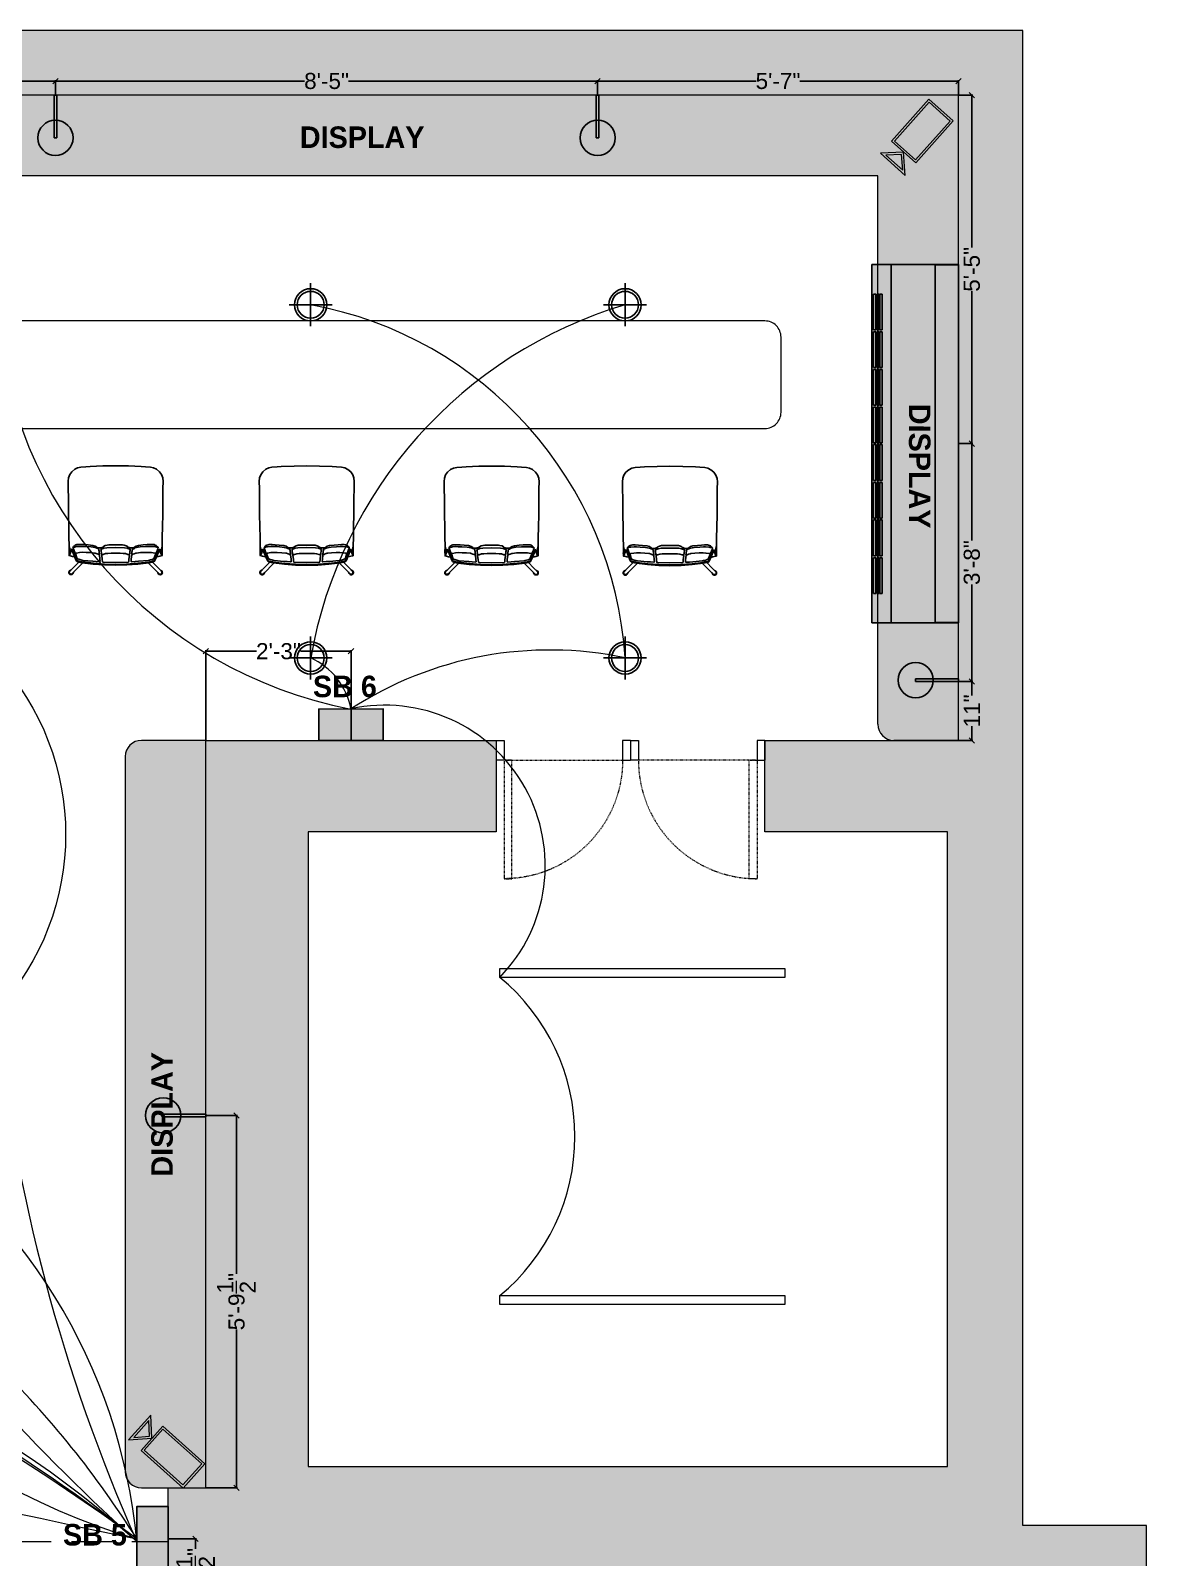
# Model space of a CAD drawing. Header units: inches. Extents: x -4677 to 18437, y -5264 to 2453.
# Drawn here: x 3049.4 to 3257, y -717.1 to -433.1 of the extents above; entities that cross this region are included whole.
import ezdxf

# ---------------------------------------------------------------- set-up
doc = ezdxf.new("R2010")
doc.units = ezdxf.units.IN
for name, pattern in [('AUDIT_D_060311083008-3', [0]), ('DASHED2', [0.375, 0.25, -0.125]), ('HIDDEN', [0.375, 0.25, -0.125])]:
    doc.linetypes.add(name, pattern=pattern)
for name, color, linetype in [('A-DOOR', 251, 'AUDIT_D_060311083008-3'), ('A-Door-Frame', 1, 'Continuous'), ('A-Door-Swing', 8, 'HIDDEN'), ('Edges', 7, 'Continuous'), ('IEL-HATCH-002', 7, 'Continuous'), ('line_cad-block.com', 250, 'Continuous')]:
    doc.layers.add(name, color=color, linetype=linetype)
doc.layers.add('FURNI', color=140, linetype='Continuous', lineweight=18)
doc.layers.add('HATCH', color=251, linetype='Continuous', lineweight=0, transparency=0.75)
doc.styles.add('HEMI', font='stylu.ttf')
doc.styles.get("Standard").update_dxf_attribs({"font": 'arial.ttf'})
doc.dimstyles.get("Standard").update_dxf_attribs({"dimtxt": 3, "dimasz": 1, "dimexe": 0.18, "dimexo": 0.0625, "dimgap": 0.09, "dimtad": 0, "dimdec": 1, "dimzin": 0, "dimdsep": 46, "dimlunit": 4, "dimtxsty": 'Standard', "dimblk": 'OBLIQUE', "dimcen": 0.09, "dimclrd": 5, "dimclre": 5, "dimclrt": 5, "dimadec": 0, "dimazin": 0, "dimtfac": 1, "dimtdec": 1, "dimtofl": 0, "dimtmove": 0, "dimatfit": 3, "dimldrblk": 'OBLIQUE', "dimfxl": 1, "dimtolj": 1, "dimtzin": 0, "dimarcsym": 0})

# ---------------------------------------------------------------- blocks, each defined once
blk = doc.blocks.new('ger')
at = {"color": 5}
for p, q in [((6473.06, -970.68), (6473.07, -978.68)), ((6469.07, -974.68), (6477.07, -974.68))]:
    blk.add_line(p, q, dxfattribs=at)
for radius in [3, 2.5]:
    blk.add_circle((6473.07, -974.68), radius, dxfattribs=at)
blk = doc.blocks.new('*U12')
at = {"layer": 'A-Door-Frame', "lineweight": 5}
for p, q in [((0, -100), (0, 0)), ((681.8, -100), (681.8, 0))]:
    blk.add_line(p, q, dxfattribs=at)
for points in [[(0, -100), (40, -100), (40, 0), (0, 0)], [(681.8, -100), (641.8, -100), (641.8, 0), (681.8, 0)]]:
    blk.add_lwpolyline(points, dxfattribs=at)
at = {"layer": 'A-Door-Swing', "linetype": 'DASHED2', "lineweight": 5}
blk.add_line((45.4, 0), (647.2, 0), dxfattribs=at)
blk.add_lwpolyline([(40, 0), (40, 601.8), (80, 601.8), (80, 0)], close=True, dxfattribs=at)
blk.add_arc((40, 0), 601.8, 360, 90, dxfattribs=at)
blk = doc.blocks.new('LEADCHAIR Executive 2014')
at = {"layer": 'line_cad-block.com', "color": 252, "true_color": 0x939598}
for points in [[(-239.1, 253.9), (-240.7, 256.2), (-243.5, 261.1), (-245.6, 264.4), (-248.8, 266.8), (-252.6, 268), (-256.7, 268.1), (-260.5, 266.8), (-263.7, 264.5), (-266.1, 261.3), (-267.3, 257.4), (-267.1, 253), (-266, 249.6), (-263.7, 246.3), (-259.6, 243.9), (-254, 240.4)], [(-186.5, 201.1), (-247.6, 262.2), (-251.2, 264.6), (-253.3, 265.3), (-256.4, 265.2), (-258.6, 264.5), (-261.7, 262.4), (-263.7, 259.8), (-264.8, 257), (-264.4, 254.4), (-263.9, 251.3), (-262.1, 248.8), (-240.6, 227), (-210.7, 196.4)], [(186.5, 201.1), (247.6, 262.2), (251.2, 264.6), (253.3, 265.3), (256.4, 265.2), (258.6, 264.5), (261.7, 262.4), (263.7, 259.8), (264.8, 257), (264.4, 254.4), (263.9, 251.3), (262.1, 248.8), (240.6, 227), (210.7, 196.4)], [(239.1, 253.9), (240.7, 256.2), (243.5, 261.1), (245.6, 264.4), (248.8, 266.8), (252.6, 268), (256.7, 268.1), (260.5, 266.8), (263.7, 264.5), (266.1, 261.3), (267.3, 257.4), (267.1, 253), (266, 249.6), (263.7, 246.3), (259.6, 243.9), (254, 240.4)], [(0, 214.2), (-63.6, 212.7), (-127.1, 208.1), (-190.4, 200.6), (-201.5, 198.6), (-211.2, 196.2), (-218.8, 193.6), (-223.1, 191.2), (-226.8, 183.8), (-246.5, 135.2), (-248.6, 131.4), (-251.1, 130.4), (-252.7, 131.3), (-254.8, 136.2), (-259.1, 146.6), (-261.5, 152.5), (-264.8, 159.1)], [(0.2, 209.5), (-63.2, 207.5), (-126.5, 203), (-189.5, 196), (-196.2, 194.9), (-204.4, 193), (-210.2, 191.7), (-215.6, 190.3), (-220.4, 187.9), (-223, 184.5), (-226.5, 175.5), (-244.9, 132.9), (-250.6, 123.7), (-253, 124.7), (-263.2, 145.7)], [(-91.9, 194.6), (-89.7, 193.7), (-88.8, 192.3), (-89.5, 180.1), (-92.1, 154.9), (-99.5, 151.5), (-106.1, 148.5), (-116.1, 145.5), (-120.2, 144.6), (-142.3, 142.3), (-168, 141), (-190.1, 140.8), (-205.5, 141.9), (-224.1, 145.3), (-229.7, 146.2), (-229.9, 146.5), (-227.8, 153.1), (-221, 172.7), (-219.4, 175.5), (-217, 177.6), (-209.7, 180.7), (-199.2, 183.9), (-193, 185.1), (-185.7, 186.6), (-130.2, 191.7), (-111.3, 193.1), (-91.9, 194.6)], [(0, 198.1), (-73.5, 196.6), (-74.4, 195.1), (-75.4, 193.4), (-76.1, 181.4), (-79.4, 156.4), (-78.4, 154.8), (-76.1, 154), (-70.7, 152.3), (-56.7, 148.1), (-43.6, 146.5), (-25.3, 145.8), (0.1, 145.8)], [(-0.2, 209.5), (63.2, 207.5), (126.5, 203), (189.5, 196), (196.2, 194.9), (204.4, 193), (210.2, 191.7), (215.6, 190.3), (220.4, 187.9), (223, 184.5), (226.5, 175.5), (244.9, 132.9), (250.6, 123.7), (253, 124.7), (263.2, 145.7)], [(0, 198.1), (73.5, 196.6), (74.4, 195.1), (75.4, 193.4), (76.1, 181.4), (79.4, 156.4), (78.4, 154.8), (76.1, 154), (70.7, 152.3), (56.7, 148.1), (43.6, 146.5), (25.3, 145.8), (-0.1, 145.8)], [(0, 214.2), (63.6, 212.7), (127.1, 208.1), (190.4, 200.6), (201.5, 198.6), (211.2, 196.2), (218.8, 193.6), (223.1, 191.2), (226.8, 183.8), (246.5, 135.2), (248.6, 131.4), (251.1, 130.4), (252.7, 131.3), (254.8, 136.2), (259.1, 146.6), (261.5, 152.5), (264.8, 159.1)], [(91.9, 194.6), (89.7, 193.7), (88.8, 192.3), (89.5, 180.1), (92.1, 154.9), (99.5, 151.5), (106.1, 148.5), (116.1, 145.5), (120.2, 144.6), (142.3, 142.3), (168, 141), (190.1, 140.8), (205.5, 141.9), (224.1, 145.3), (229.7, 146.2), (229.9, 146.5), (227.8, 153.1), (221, 172.7), (219.4, 175.5), (217, 177.6), (209.7, 180.7), (199.2, 183.9), (193, 185.1), (185.7, 186.6), (130.2, 191.7), (111.3, 193.1), (91.9, 194.6)], [(-255.6, 130), (-260.2, 127.9), (-262, 121.4), (-263.4, 115.9), (-265.5, 102.2), (-266.6, 54.8), (-267.4, -4.7), (-269.1, -78), (-270, -119), (-270, -168.2), (-270.4, -224.5), (-271.8, -264.7), (-269.6, -284.7), (-262.6, -303.3), (-251.2, -319.6), (-234.1, -334.1), (-217.3, -342.1), (-198.7, -346.1), (-170, -348.1), (-146.1, -349.7), (-72.8, -352.8), (0, -354.2)], [(-264.8, 159.1), (-265.4, 159.2), (-265.6, 158.7), (-265.8, 149.5), (-266.1, 142.4), (-266.1, 138.9), (-265.5, 103.7)], [(-263.2, 145.7), (-263.9, 145.7), (-263.9, 145.7), (-264.8, 145), (-265.3, 143.5), (-266.1, 130.6)], [(-233.5, 166.4), (-245.4, 163.8), (-252.1, 162.5), (-265.3, 159.2)], [(-98.2, 152), (-95.7, 152), (-93.1, 152), (-91.9, 151.6), (-92.6, 146.7), (-93.1, 143.2), (-93.8, 137.8), (-94.3, 134.2), (-95.1, 129), (-95.8, 123.9), (-95.9, 123.1), (-101.7, 119.8), (-107.4, 117.8), (-111.2, 115.5), (-128.4, 111.7), (-139.6, 110.1), (-170.4, 107.7), (-191.7, 106.6), (-204, 106.6), (-223.7, 108.1), (-229.5, 109.3), (-241.4, 112.7), (-243.9, 113.6), (-240.7, 120.7), (-236.9, 131.9), (-232.9, 142.2), (-231.6, 145.7), (-228.5, 151.1)], [(-95.9, 123.1), (-99.3, 118.8), (-107.3, 111.6), (-117.3, 105.1), (-130.9, 100.8), (-156.8, 98.4), (-179.9, 96.6), (-198.2, 95.3), (-214.2, 95.3), (-221.1, 96.7), (-227.1, 98.7), (-232.7, 101.3), (-236.5, 104.7), (-240.1, 108.3), (-242.4, 111.8), (-243, 113.1)], [(-102.3, 114.7), (-88.6, 115.2)], [(-88.6, 115.2), (-86.2, 115.2), (-81.4, 114.1), (-73.1, 111)], [(-71.4, 152.5), (-75.9, 152.7), (-78.7, 152.4), (-79.9, 152), (-80.5, 148.6), (-81.1, 143.8), (-82.2, 136.2), (-82.8, 130.2), (-83.8, 123.8), (-66.6, 117.1), (-50.4, 114.7), (0, 113.2)], [(-83.8, 123.8), (-72.8, 110.3), (-68.2, 107.1), (-59.9, 102.6), (-48.2, 99.8), (-39.4, 98.7), (-33.8, 98.4), (0, 98.5)], [(71.4, 152.5), (75.9, 152.7), (78.7, 152.4), (79.9, 152), (80.5, 148.6), (81.1, 143.8), (82.2, 136.2), (82.8, 130.2), (83.8, 123.8), (66.6, 117.1), (50.4, 114.7), (0, 113.2)], [(255.6, 130), (260.2, 127.9), (262, 121.4), (263.4, 115.9), (265.5, 102.2), (266.6, 54.8), (267.4, -4.7), (269.1, -78), (270, -119), (270, -168.2), (270.4, -224.5), (271.8, -264.7), (269.6, -284.7), (262.6, -303.3), (251.2, -319.6), (234.1, -334.1), (217.3, -342.1), (198.7, -346.1), (170, -348.1), (146.1, -349.7), (72.8, -352.8), (0, -354.2)], [(83.8, 123.8), (72.8, 110.3), (68.2, 107.1), (59.9, 102.6), (48.2, 99.8), (39.4, 98.7), (33.8, 98.4), (0, 98.5)], [(88.6, 115.2), (86.2, 115.2), (81.4, 114.1), (73.1, 111)], [(102.3, 114.7), (88.6, 115.2)], [(98.2, 152), (95.7, 152), (93.1, 152), (91.9, 151.6), (92.6, 146.7), (93.1, 143.2), (93.8, 137.8), (94.3, 134.2), (95.1, 129), (95.8, 123.9), (95.9, 123.1), (101.7, 119.8), (107.4, 117.8), (111.2, 115.5), (128.4, 111.7), (139.6, 110.1), (170.4, 107.7), (191.7, 106.6), (204, 106.6), (223.7, 108.1), (229.5, 109.3), (241.4, 112.7), (243.9, 113.6), (240.7, 120.7), (236.9, 131.9), (232.9, 142.2), (231.6, 145.7), (228.5, 151.1)], [(95.9, 123.1), (99.3, 118.8), (107.3, 111.6), (117.3, 105.1), (130.9, 100.8), (156.8, 98.4), (179.9, 96.6), (198.2, 95.3), (214.2, 95.3), (221.1, 96.7), (227.1, 98.7), (232.7, 101.3), (236.5, 104.7), (240.1, 108.3), (242.4, 111.8), (243, 113.1)], [(233.5, 166.4), (245.4, 163.8), (252.1, 162.5), (265.3, 159.2)], [(263.2, 145.7), (263.9, 145.7), (263.9, 145.7), (264.8, 145), (265.3, 143.5), (266.1, 130.6)], [(264.8, 159.1), (265.4, 159.2), (265.6, 158.7), (265.8, 149.5), (266.1, 142.4), (266.1, 138.9), (265.5, 103.7)]]:
    blk.add_lwpolyline(points, dxfattribs=at)
blk = doc.blocks.new('WR')
at = {"layer": 'IEL-HATCH-002', "true_color": 0x58ba48, "transparency": 33554687}
h = blk.add_hatch(color=85, dxfattribs=at)
h.dxf.hatch_style = 1
h.paths.add_polyline_path([(6272.58, 1161.27), (6284.59, 1161.27), (6284.59, 1167.12), (6272.58, 1167.12)])
blk.add_lwpolyline([(6272.58, 1167.11), (6272.58, 1161.27), (6284.59, 1161.29), (6284.59, 1167.13)], close=True)
blk = doc.blocks.new('rst')
at = {"layer": 'HATCH', "true_color": 0xed1f24, "transparency": 33554687}
h = blk.add_hatch(color=240, dxfattribs=at)
h.dxf.hatch_style = 1
h.paths.add_polyline_path([(9145.23, 1295.53), (9130.09, 1295.53), (9137.67, 1288.17)])
h.paths.add_polyline_path([(9142.77, 1294.53), (9137.67, 1289.56), (9132.56, 1294.53)], flags=16)
h.paths.add_polyline_path([(9145.06, 1288.17), (9130.29, 1288.17), (9130.29, 1262.62), (9145.06, 1262.62)])
h.paths.add_polyline_path([(9144.06, 1287.17), (9144.06, 1263.62), (9131.29, 1263.62), (9131.29, 1287.17)], flags=16)
at = {"layer": 'FURNI', "color": 18, "true_color": 0x000000}
for points in [[(9145.23, 1295.53), (9130.09, 1295.53), (9137.67, 1288.17)], [(9142.77, 1294.53), (9132.56, 1294.53), (9137.67, 1289.56)], [(9130.29, 1288.17), (9145.06, 1288.17), (9145.06, 1262.62), (9130.29, 1262.62)], [(9131.29, 1287.17), (9144.06, 1287.17), (9144.06, 1263.62), (9131.29, 1263.62)]]:
    blk.add_lwpolyline(points, close=True, dxfattribs=at)
blk = doc.blocks.new('HT')
at = {"layer": 'IEL-HATCH-002', "true_color": 0xf7f281, "transparency": 33554687}
h = blk.add_hatch(color=51, dxfattribs=at)
h.dxf.hatch_style = 1
h.paths.add_polyline_path([(4618.55, 566.68, 0.962396), (4625.07, 566.43), (4621.82, 566.43), (4621.82, 566.93), (4625.07, 566.93, 0.962396)])
for p, q in [((4621.82, 566.93), (4629.77, 566.93)), ((4621.82, 566.93), (4621.82, 566.43)), ((4621.82, 566.43), (4629.77, 566.43)), ((4629.77, 566.93), (4629.77, 566.43))]:
    blk.add_line(p, q)
blk.add_circle((4621.82, 566.68), 3.27)
blk = doc.blocks.new('_Oblique')
at = {"color": 0, "linetype": 'ByBlock', "lineweight": -2}
blk.add_line((-0.5, -0.5), (0.5, 0.5), dxfattribs=at)
blk = doc.blocks.new('*D245')
at = {"color": 5, "lineweight": -2, "transparency": 16777216}
for p, q in [((2555.53, -948.74), (2560.73, -948.74)), ((2560.55, -948.74), (2560.55, -950.58)), ((2560.55, -958.24), (2560.55, -956.39)), ((2555.54, -958.24), (2560.73, -958.24))]:
    blk.add_line(p, q, dxfattribs=at)
at = {"layer": 'Defpoints', "color": 0, "transparency": 16777216}
for p in [(2555.47, -948.74), (2555.48, -958.24), (2560.55, -958.24)]:
    blk.add_point(p, dxfattribs=at)
at = {"color": 5, "lineweight": -2, "transparency": 16777216}
for p, rotation in [((2560.55, -948.74), 90), ((2560.55, -958.24), 270)]:
    blk.add_blockref('_Oblique', p, dxfattribs=dict(at, rotation=rotation))
at = {"color": 5, "lineweight": 5, "transparency": 16777216, "insert": (2560.55, -953.49), "char_height": 3, "attachment_point": 5, "rotation": 90}
blk.add_mtext('\\A1;9{\\H1x;\\S1/2;}"', dxfattribs=at)
blk = doc.blocks.new('*D248')
at = {"color": 5, "lineweight": -2, "transparency": 16777216}
for p, q in [((2562.48, -800.17), (2562.48, -783.49)), ((2562.48, -783.67), (2571.87, -783.67)), ((2589.48, -783.67), (2580.08, -783.67)), ((2589.48, -800.17), (2589.48, -783.49))]:
    blk.add_line(p, q, dxfattribs=at)
at = {"layer": 'Defpoints', "color": 0, "transparency": 16777216}
for p in [(2589.48, -783.67), (2562.48, -800.24), (2589.48, -800.24)]:
    blk.add_point(p, dxfattribs=at)
at = {"color": 5, "lineweight": -2, "transparency": 16777216, "rotation": 180}
blk.add_blockref('_Oblique', (2562.48, -783.67), dxfattribs=at)
at = {"color": 5, "lineweight": -2, "transparency": 16777216}
blk.add_blockref('_Oblique', (2589.48, -783.67), dxfattribs=at)
at = {"color": 5, "lineweight": 5, "transparency": 16777216, "insert": (2575.98, -783.67), "char_height": 3, "attachment_point": 5}
blk.add_mtext('\\A1;2\'-3"', dxfattribs=at)
blk = doc.blocks.new('*D249')
at = {"color": 5, "lineweight": -2, "transparency": 16777216}
for p, q in [((2562.54, -869.99), (2568.35, -869.99)), ((2568.17, -869.99), (2568.17, -899.44)), ((2568.17, -939.24), (2568.17, -909.78)), ((2562.54, -939.24), (2568.35, -939.24))]:
    blk.add_line(p, q, dxfattribs=at)
at = {"layer": 'Defpoints', "color": 0, "transparency": 16777216}
for p in [(2562.48, -869.99), (2568.17, -869.99), (2562.48, -939.24)]:
    blk.add_point(p, dxfattribs=at)
at = {"color": 5, "lineweight": -2, "transparency": 16777216}
for p, rotation in [((2568.17, -869.99), 90), ((2568.17, -939.24), 270)]:
    blk.add_blockref('_Oblique', p, dxfattribs=dict(at, rotation=rotation))
at = {"color": 5, "lineweight": 5, "transparency": 16777216, "insert": (2568.17, -904.61), "char_height": 3, "attachment_point": 5, "rotation": 90}
blk.add_mtext('\\A1;5\'-9{\\H1x;\\S1/2;}"', dxfattribs=at)
blk = doc.blocks.new('*D265')
at = {"color": 5, "lineweight": -2, "transparency": 16777216}
for p, q in [((2702.54, -789.29), (2705.17, -789.29)), ((2704.99, -789.29), (2704.99, -791.92)), ((2704.99, -800.24), (2704.99, -797.6)), ((2702.54, -800.24), (2705.17, -800.24))]:
    blk.add_line(p, q, dxfattribs=at)
at = {"layer": 'Defpoints', "color": 0, "transparency": 16777216}
for p in [(2702.48, -789.29), (2704.99, -789.29), (2702.48, -800.24)]:
    blk.add_point(p, dxfattribs=at)
at = {"color": 5, "lineweight": -2, "transparency": 16777216}
for p, rotation in [((2704.99, -789.29), 90), ((2704.99, -800.24), 270)]:
    blk.add_blockref('_Oblique', p, dxfattribs=dict(at, rotation=rotation))
at = {"color": 5, "lineweight": 5, "transparency": 16777216, "insert": (2704.99, -794.76), "char_height": 3, "attachment_point": 5, "rotation": 90}
blk.add_mtext('\\A1;11"', dxfattribs=at)
blk = doc.blocks.new('*D266')
at = {"color": 5, "lineweight": -2, "transparency": 16777216}
for p, q in [((2635.36, -680.17), (2635.36, -677.45)), ((2635.36, -677.63), (2664.84, -677.63)), ((2702.48, -677.63), (2673, -677.63)), ((2702.48, -680.17), (2702.48, -677.45))]:
    blk.add_line(p, q, dxfattribs=at)
at = {"layer": 'Defpoints', "color": 0, "transparency": 16777216}
for p in [(2635.36, -677.63), (2635.36, -680.24), (2702.48, -680.24)]:
    blk.add_point(p, dxfattribs=at)
at = {"color": 5, "lineweight": -2, "transparency": 16777216, "rotation": 180}
blk.add_blockref('_Oblique', (2635.36, -677.63), dxfattribs=at)
at = {"color": 5, "lineweight": -2, "transparency": 16777216}
blk.add_blockref('_Oblique', (2702.48, -677.63), dxfattribs=at)
at = {"color": 5, "lineweight": 5, "transparency": 16777216, "insert": (2668.92, -677.63), "char_height": 3, "attachment_point": 5}
blk.add_mtext('\\A1;5\'-7"', dxfattribs=at)
blk = doc.blocks.new('*D267')
at = {"color": 5, "lineweight": -2, "transparency": 16777216}
for p, q in [((2534.5, -680.17), (2534.5, -677.45)), ((2534.5, -677.63), (2580.85, -677.63)), ((2635.36, -677.63), (2589.01, -677.63)), ((2635.36, -680.17), (2635.36, -677.45))]:
    blk.add_line(p, q, dxfattribs=at)
at = {"layer": 'Defpoints', "color": 0, "transparency": 16777216}
for p in [(2534.5, -677.63), (2534.5, -680.24), (2635.36, -680.24)]:
    blk.add_point(p, dxfattribs=at)
at = {"color": 5, "lineweight": -2, "transparency": 16777216, "rotation": 180}
blk.add_blockref('_Oblique', (2534.5, -677.63), dxfattribs=at)
at = {"color": 5, "lineweight": -2, "transparency": 16777216}
blk.add_blockref('_Oblique', (2635.36, -677.63), dxfattribs=at)
at = {"color": 5, "lineweight": 5, "transparency": 16777216, "insert": (2584.93, -677.63), "char_height": 3, "attachment_point": 5}
blk.add_mtext('\\A1;8\'-5"', dxfattribs=at)
blk = doc.blocks.new('*D238')
at = {"color": 5, "lineweight": -2, "transparency": 16777216}
for p, q in [((2414.98, -695.17), (2414.98, -677.45)), ((2414.98, -677.63), (2468.4, -677.63)), ((2534.5, -677.63), (2481.07, -677.63)), ((2534.5, -677.7), (2534.5, -677.81))]:
    blk.add_line(p, q, dxfattribs=at)
at = {"layer": 'Defpoints', "color": 0, "transparency": 16777216}
for p in [(2534.5, -677.63), (2534.5, -677.63), (2414.98, -695.24)]:
    blk.add_point(p, dxfattribs=at)
at = {"color": 5, "lineweight": -2, "transparency": 16777216, "rotation": 180}
blk.add_blockref('_Oblique', (2414.98, -677.63), dxfattribs=at)
at = {"color": 5, "lineweight": -2, "transparency": 16777216}
blk.add_blockref('_Oblique', (2534.5, -677.63), dxfattribs=at)
at = {"color": 5, "lineweight": 5, "transparency": 16777216, "insert": (2474.74, -677.63), "char_height": 3, "attachment_point": 5}
blk.add_mtext('\\A1;9\'-11{\\H1x;\\S1/2;}"', dxfattribs=at)
blk = doc.blocks.new('DRYG')
at = {"layer": 'Edges', "color": 18, "true_color": 0x000000}
for p, q in [((8077.83, 1479.53), (8077.83, 1479.56)), ((8077.83, 1479.56), (8078.02, 1479.56)), ((8077.83, 1479.53), (8077.83, 1421.72)), ((8077.83, 1479.53), (8078.02, 1479.53)), ((8078.02, 1479.56), (8078.02, 1479.53)), ((8078.02, 1479.56), (8081.6, 1479.56)), ((8078.02, 1479.53), (8081.6, 1479.53)), ((8088.69, 1479.56), (8081.6, 1479.56)), ((8081.6, 1479.56), (8081.6, 1479.53)), ((8081.6, 1479.53), (8081.6, 1421.72)), ((8088.69, 1479.56), (8091.83, 1479.56)), ((8088.69, 1421.69), (8088.69, 1479.56)), ((8091.83, 1479.56), (8091.83, 1421.69)), ((8090.14, 1474.81), (8090.51, 1474.81)), ((8090.14, 1469.03), (8090.14, 1474.81)), ((8090.51, 1474.81), (8090.51, 1469.03)), ((8090.66, 1474.81), (8091.04, 1474.81)), ((8090.66, 1469.03), (8090.66, 1474.81)), ((8091.04, 1474.81), (8091.04, 1469.03)), ((8091.19, 1474.81), (8091.57, 1474.81)), ((8091.19, 1469.03), (8091.19, 1474.81)), ((8091.57, 1474.81), (8091.57, 1469.03)), ((8090.51, 1469.03), (8090.14, 1469.03)), ((8090.14, 1468.72), (8090.51, 1468.72)), ((8090.14, 1462.95), (8090.14, 1468.72)), ((8090.51, 1468.72), (8090.51, 1462.95)), ((8091.04, 1469.03), (8090.66, 1469.03)), ((8090.66, 1468.72), (8091.04, 1468.72)), ((8090.66, 1462.95), (8090.66, 1468.72)), ((8091.04, 1468.72), (8091.04, 1462.95)), ((8091.57, 1469.03), (8091.19, 1469.03)), ((8091.19, 1468.72), (8091.57, 1468.72)), ((8091.19, 1462.95), (8091.19, 1468.72)), ((8091.57, 1468.72), (8091.57, 1462.95)), ((8090.51, 1462.95), (8090.14, 1462.95)), ((8090.14, 1462.64), (8090.51, 1462.64)), ((8090.14, 1456.86), (8090.14, 1462.64)), ((8090.51, 1462.64), (8090.51, 1456.86)), ((8091.04, 1462.95), (8090.66, 1462.95)), ((8090.66, 1462.64), (8091.04, 1462.64)), ((8090.66, 1456.86), (8090.66, 1462.64)), ((8091.04, 1462.64), (8091.04, 1456.86)), ((8091.57, 1462.95), (8091.19, 1462.95)), ((8091.19, 1462.64), (8091.57, 1462.64)), ((8091.19, 1456.86), (8091.19, 1462.64)), ((8091.57, 1462.64), (8091.57, 1456.86)), ((8090.51, 1456.86), (8090.14, 1456.86)), ((8090.14, 1456.55), (8090.51, 1456.55)), ((8090.14, 1450.78), (8090.14, 1456.55)), ((8090.51, 1456.55), (8090.51, 1450.78)), ((8091.04, 1456.86), (8090.66, 1456.86)), ((8090.66, 1456.55), (8091.04, 1456.55)), ((8090.66, 1450.78), (8090.66, 1456.55)), ((8091.04, 1456.55), (8091.04, 1450.78)), ((8091.57, 1456.86), (8091.19, 1456.86)), ((8091.19, 1456.55), (8091.57, 1456.55)), ((8091.19, 1450.78), (8091.19, 1456.55)), ((8091.57, 1456.55), (8091.57, 1450.78)), ((8090.51, 1450.78), (8090.14, 1450.78)), ((8091.04, 1450.78), (8090.66, 1450.78)), ((8091.57, 1450.78), (8091.19, 1450.78)), ((8090.14, 1450.47), (8090.51, 1450.47)), ((8090.14, 1444.69), (8090.14, 1450.47)), ((8090.51, 1450.47), (8090.51, 1444.69)), ((8090.66, 1450.47), (8091.04, 1450.47)), ((8090.66, 1444.69), (8090.66, 1450.47)), ((8091.04, 1450.47), (8091.04, 1444.69)), ((8091.19, 1450.47), (8091.57, 1450.47)), ((8091.19, 1444.69), (8091.19, 1450.47)), ((8091.57, 1450.47), (8091.57, 1444.69)), ((8090.51, 1444.69), (8090.14, 1444.69)), ((8090.14, 1444.38), (8090.51, 1444.38)), ((8090.14, 1438.61), (8090.14, 1444.38)), ((8090.51, 1444.38), (8090.51, 1438.61)), ((8091.04, 1444.69), (8090.66, 1444.69)), ((8090.66, 1444.38), (8091.04, 1444.38)), ((8090.66, 1438.61), (8090.66, 1444.38)), ((8091.04, 1444.38), (8091.04, 1438.61)), ((8091.57, 1444.69), (8091.19, 1444.69)), ((8091.19, 1444.38), (8091.57, 1444.38)), ((8091.19, 1438.61), (8091.19, 1444.38)), ((8091.57, 1444.38), (8091.57, 1438.61)), ((8090.51, 1438.61), (8090.14, 1438.61)), ((8091.04, 1438.61), (8090.66, 1438.61)), ((8091.57, 1438.61), (8091.19, 1438.61)), ((8090.14, 1438.3), (8090.51, 1438.3)), ((8090.14, 1432.53), (8090.14, 1438.3)), ((8090.51, 1438.3), (8090.51, 1432.53)), ((8090.66, 1438.3), (8091.04, 1438.3)), ((8090.66, 1432.53), (8090.66, 1438.3)), ((8091.04, 1438.3), (8091.04, 1432.53)), ((8091.19, 1438.3), (8091.57, 1438.3)), ((8091.19, 1432.53), (8091.19, 1438.3)), ((8091.57, 1438.3), (8091.57, 1432.53)), ((8090.51, 1432.53), (8090.14, 1432.53)), ((8090.14, 1432.21), (8090.51, 1432.21)), ((8090.14, 1426.44), (8090.14, 1432.21)), ((8090.51, 1432.21), (8090.51, 1426.44)), ((8091.04, 1432.53), (8090.66, 1432.53)), ((8090.66, 1432.21), (8091.04, 1432.21)), ((8090.66, 1426.44), (8090.66, 1432.21)), ((8091.04, 1432.21), (8091.04, 1426.44)), ((8091.57, 1432.53), (8091.19, 1432.53)), ((8091.19, 1432.21), (8091.57, 1432.21)), ((8091.19, 1426.44), (8091.19, 1432.21)), ((8091.57, 1432.21), (8091.57, 1426.44)), ((8090.51, 1426.44), (8090.14, 1426.44)), ((8091.04, 1426.44), (8090.66, 1426.44)), ((8091.57, 1426.44), (8091.19, 1426.44)), ((8077.83, 1421.69), (8077.83, 1421.72)), ((8077.83, 1421.72), (8078.02, 1421.72)), ((8078.02, 1421.69), (8077.83, 1421.69)), ((8078.02, 1421.72), (8078.02, 1421.69)), ((8081.6, 1421.72), (8078.02, 1421.72)), ((8078.02, 1421.69), (8081.6, 1421.69)), ((8081.6, 1421.72), (8081.6, 1421.69)), ((8088.69, 1421.69), (8081.6, 1421.69)), ((8088.69, 1421.69), (8091.83, 1421.69))]:
    blk.add_line(p, q, dxfattribs=at)
at = {"layer": 'FURNI', "color": 18, "true_color": 0x000000}
blk.add_line((8077.83, 1421.69), (8091.83, 1421.69), dxfattribs=at)
blk = doc.blocks.new('E4RG')
at = {"layer": 'IEL-HATCH-002', "transparency": 33554687}
h = blk.add_hatch(color=256, dxfattribs=at)
h.dxf.hatch_style = 1
h.set_gradient(color1=(255, 255, 255), color2=(147, 149, 152), name='CYLINDER')
h.paths.add_polyline_path([(4585.01, 653.22), (4585, 653.22), (4554.41, 653.22), (4554.41, 649.47), (4585.01, 649.47)])
h.paths.add_polyline_path([(4585, 655.12), (4585, 655.21), (4554.42, 655.21), (4554.42, 655.12), (4554.42, 653.22), (4585, 653.22)])
h.paths.add_polyline_path([(4585.01, 649.47), (4554.41, 649.47), (4554.41, 647.81), (4585.01, 647.81)])
h.paths.add_polyline_path([(4556.92, 648.71), (4559.97, 648.71), (4559.97, 648.51), (4556.92, 648.51)], flags=16)
h.paths.add_polyline_path([(4556.92, 648.43), (4559.97, 648.43), (4559.97, 648.23), (4556.92, 648.23)], flags=16)
h.paths.add_polyline_path([(4556.92, 648.15), (4559.97, 648.15), (4559.97, 647.95), (4556.92, 647.95)], flags=16)
h.paths.add_polyline_path([(4560.14, 648.71), (4563.19, 648.71), (4563.19, 648.51), (4560.14, 648.51)], flags=16)
h.paths.add_polyline_path([(4560.14, 648.43), (4563.19, 648.43), (4563.19, 648.23), (4560.14, 648.23)], flags=16)
h.paths.add_polyline_path([(4560.14, 648.15), (4563.19, 648.15), (4563.19, 647.95), (4560.14, 647.95)], flags=16)
h.paths.add_polyline_path([(4563.36, 648.71), (4566.41, 648.71), (4566.41, 648.51), (4563.36, 648.51)], flags=16)
h.paths.add_polyline_path([(4563.36, 648.43), (4566.41, 648.43), (4566.41, 648.23), (4563.36, 648.23)], flags=16)
h.paths.add_polyline_path([(4563.36, 648.15), (4566.41, 648.15), (4566.41, 647.95), (4563.36, 647.95)], flags=16)
h.paths.add_polyline_path([(4566.57, 648.71), (4569.63, 648.71), (4569.63, 648.51), (4566.57, 648.51)], flags=16)
h.paths.add_polyline_path([(4566.57, 648.43), (4569.63, 648.43), (4569.63, 648.23), (4566.57, 648.23)], flags=16)
h.paths.add_polyline_path([(4566.57, 648.15), (4569.63, 648.15), (4569.63, 647.95), (4566.57, 647.95)], flags=16)
h.paths.add_polyline_path([(4569.79, 648.71), (4572.85, 648.71), (4572.85, 648.51), (4569.79, 648.51)], flags=16)
h.paths.add_polyline_path([(4569.79, 648.43), (4572.85, 648.43), (4572.85, 648.23), (4569.79, 648.23)], flags=16)
h.paths.add_polyline_path([(4569.79, 648.15), (4572.85, 648.15), (4572.85, 647.95), (4569.79, 647.95)], flags=16)
h.paths.add_polyline_path([(4573.01, 648.71), (4576.06, 648.71), (4576.06, 648.51), (4573.01, 648.51)], flags=16)
h.paths.add_polyline_path([(4573.01, 648.43), (4576.06, 648.43), (4576.06, 648.23), (4573.01, 648.23)], flags=16)
h.paths.add_polyline_path([(4573.01, 648.15), (4576.06, 648.15), (4576.06, 647.95), (4573.01, 647.95)], flags=16)
h.paths.add_polyline_path([(4576.23, 648.71), (4579.28, 648.71), (4579.28, 648.51), (4576.23, 648.51)], flags=16)
h.paths.add_polyline_path([(4576.23, 648.43), (4579.28, 648.43), (4579.28, 648.23), (4576.23, 648.23)], flags=16)
h.paths.add_polyline_path([(4576.23, 648.15), (4579.28, 648.15), (4579.28, 647.95), (4576.23, 647.95)], flags=16)
h.paths.add_polyline_path([(4579.45, 648.71), (4582.5, 648.71), (4582.5, 648.51), (4579.45, 648.51)], flags=16)
h.paths.add_polyline_path([(4579.45, 648.43), (4582.5, 648.43), (4582.5, 648.23), (4579.45, 648.23)], flags=16)
h.paths.add_polyline_path([(4579.45, 648.15), (4582.5, 648.15), (4582.5, 647.95), (4579.45, 647.95)], flags=16)
at = {"layer": 'FURNI', "color": 18, "true_color": 0x000000, "xscale": -0.5288462308038518, "yscale": 0.5288462308038518, "zscale": 0.5288462308038518, "rotation": 90}
blk.add_blockref('DRYG', (5336.87, 4927.15), dxfattribs=at)
blk = doc.blocks.new('*D271')
at = {"color": 5, "lineweight": -2, "transparency": 16777216}
for p, q in [((2702.54, -745.06), (2705.17, -745.06)), ((2704.99, -745.06), (2704.99, -763.1)), ((2704.99, -789.29), (2704.99, -771.25)), ((2702.54, -789.29), (2705.17, -789.29))]:
    blk.add_line(p, q, dxfattribs=at)
at = {"layer": 'Defpoints', "color": 0, "transparency": 16777216}
for p in [(2702.48, -745.06), (2704.99, -745.06), (2702.48, -789.29)]:
    blk.add_point(p, dxfattribs=at)
at = {"color": 5, "lineweight": -2, "transparency": 16777216}
for p, rotation in [((2704.99, -745.06), 90), ((2704.99, -789.29), 270)]:
    blk.add_blockref('_Oblique', p, dxfattribs=dict(at, rotation=rotation))
at = {"color": 5, "lineweight": 5, "transparency": 16777216, "insert": (2704.99, -767.18), "char_height": 3, "attachment_point": 5, "rotation": 90}
blk.add_mtext('\\A1;3\'-8"', dxfattribs=at)
blk = doc.blocks.new('*D272')
at = {"color": 5, "lineweight": -2, "transparency": 16777216}
for p, q in [((2702.54, -680.24), (2705.17, -680.24)), ((2704.99, -680.24), (2704.99, -708.57)), ((2704.99, -745.06), (2704.99, -716.73)), ((2702.54, -745.06), (2705.17, -745.06))]:
    blk.add_line(p, q, dxfattribs=at)
at = {"layer": 'Defpoints', "color": 0, "transparency": 16777216}
for p in [(2702.48, -680.24), (2704.99, -680.24), (2702.48, -745.06)]:
    blk.add_point(p, dxfattribs=at)
at = {"color": 5, "lineweight": -2, "transparency": 16777216}
for p, rotation in [((2704.99, -680.24), 90), ((2704.99, -745.06), 270)]:
    blk.add_blockref('_Oblique', p, dxfattribs=dict(at, rotation=rotation))
at = {"color": 5, "lineweight": 5, "transparency": 16777216, "insert": (2704.99, -712.65), "char_height": 3, "attachment_point": 5, "rotation": 90}
blk.add_mtext('\\A1;5\'-5"', dxfattribs=at)
blk = doc.blocks.new('SRG')
at = {"layer": 'IEL-HATCH-002', "lineweight": 5, "true_color": 0x939598, "transparency": 33554687}
h = blk.add_hatch(color=252, dxfattribs=at)
h.dxf.hatch_style = 1
h.paths.add_polyline_path([(2296.48, -1034.24), (2296.48, -1016.24), (2281.48, -1016.24), (2281.48, -1150.24), (2269.48, -1150.24), (2132.48, -1150.24), (2132.48, -965.24), (2144.48, -965.24), (2199.48, -965.24), (2199.48, -948.24), (2133.48, -948.24), (2133.48, -878.24), (2190.48, -878.24), (2201.48, -878.24), (2201.48, -856.24), (2133.48, -856.24), (2133.48, -680.24), (2241.48, -680.24), (2241.48, -668.24), (2120.48, -668.24), (2120.48, -1162.24), (2296.48, -1162.24), (2296.48, -1159.24)])
h.paths.add_polyline_path([(2714.48, -668.24), (2287.48, -668.24), (2287.48, -680.24), (2406.48, -680.24), (2406.48, -692.24), (2406.48, -695.24), (2423.48, -695.24), (2423.48, -680.24), (2702.48, -680.24), (2702.48, -800.24), (2690.48, -800.24), (2666.48, -800.24), (2666.48, -817.24), (2700.48, -817.24), (2700.48, -935.24), (2581.48, -935.24), (2581.48, -817.24), (2616.48, -817.24), (2616.48, -800.24), (2562.48, -800.24), (2562.48, -939.24), (2555.48, -939.24), (2555.48, -958.24), (2725.48, -958.24), (2725.48, -1141.24), (2572.48, -1141.24), (2572.48, -1129.24), (2572.48, -1126.24), (2555.48, -1126.24), (2555.48, -1141.24), (2531.48, -1141.24), (2473.48, -1141.24), (2473.48, -1160.24), (2737.48, -1160.24), (2737.48, -946.24), (2714.48, -946.24)])
h.paths.add_polyline_path([(2447.48, -949.24), (2423.48, -949.24), (2423.48, -934.24), (2406.48, -934.24), (2406.48, -949.24), (2372.48, -949.24), (2256.48, -949.24), (2256.48, -966.24), (2281.48, -966.24), (2281.48, -971.24), (2296.48, -971.24), (2296.48, -966.24), (2372.48, -966.24), (2447.48, -966.24)])
h.paths.add_polyline_path([(2387.48, -1031.24), (2296.48, -1031.24), (2296.48, -1034.24), (2387.48, -1034.24)], flags=17)
h.paths.add_polyline_path([(2387.48, -966.24), (2384.48, -966.24), (2384.48, -1031.24), (2387.48, -1031.24)], flags=17)
at = {"layer": 'IEL-HATCH-002', "lineweight": 5, "true_color": 0xc6a88b, "transparency": 33554687}
h = blk.add_hatch(color=43, dxfattribs=at)
h.dxf.hatch_style = 1
h.paths.add_polyline_path([(2725.48, -958.24), (2555.48, -958.24), (2555.48, -970.24, 0.414214), (2558.48, -973.24), (2710.48, -973.24), (2710.48, -1126.24), (2575.48, -1126.24, 0.414214), (2572.48, -1129.24), (2572.48, -1141.24), (2725.48, -1141.24)])
h.paths.add_polyline_path([(2358.48, -1037.24, 0.414214), (2355.48, -1034.24), (2343.48, -1034.24), (2343.48, -1050.24), (2343.48, -1141.24), (2355.48, -1141.24, 0.414214), (2358.48, -1138.24)])
h.paths.add_polyline_path([(2562.48, -800.24), (2550.48, -800.24, 0.414214), (2547.48, -803.24), (2547.48, -936.24, 0.414214), (2550.48, -939.24), (2562.48, -939.24)])
h.paths.add_polyline_path([(2702.48, -680.24), (2423.48, -680.24), (2423.48, -692.24, 0.414214), (2426.48, -695.24), (2687.48, -695.24), (2687.48, -797.24, 0.414214), (2690.48, -800.24), (2702.48, -800.24)])
h.paths.add_polyline_path([(2406.48, -680.24), (2287.48, -680.24), (2287.48, -692.24, 0.414214), (2290.48, -695.24), (2403.48, -695.24, 0.414214), (2406.48, -692.24)])
h.paths.add_polyline_path([(2241.48, -680.24), (2133.48, -680.24), (2133.48, -695.24), (2133.48, -856.24), (2145.48, -856.24, 0.414214), (2148.48, -853.24), (2148.48, -695.24), (2238.48, -695.24, 0.414214), (2241.48, -692.24)])
h.paths.add_polyline_path([(2147.48, -968.24, 0.414214), (2144.48, -965.24), (2132.48, -965.24), (2132.48, -1150.24), (2144.48, -1150.24, 0.414214), (2147.48, -1147.24)])
h.paths.add_polyline_path([(2281.48, -1016.24), (2269.48, -1016.24, 0.414214), (2266.48, -1019.24), (2266.48, -1147.24, 0.414214), (2269.48, -1150.24), (2281.48, -1150.24)])
h.paths.add_polyline_path([(2406.48, -934.24), (2259.48, -934.24, 0.414214), (2256.48, -937.24), (2256.48, -949.24), (2372.48, -949.24), (2406.48, -949.24)])
h.paths.add_polyline_path([(2447.48, -937.24, 0.414214), (2444.48, -934.24), (2423.48, -934.24), (2423.48, -949.24), (2447.48, -949.24)])
at = {"lineweight": 5}
for p, q in [((2714.48, -668.24), (2287.48, -668.24)), ((2714.48, -946.24), (2714.48, -668.24)), ((2702.48, -680.24), (2423.48, -680.24)), ((2702.48, -800.24), (2702.48, -680.24)), ((2687.48, -695.24), (2426.48, -695.24)), ((2687.48, -797.24), (2687.48, -695.24)), ((2562.48, -800.24), (2550.48, -800.24)), ((2562.48, -939.24), (2562.48, -800.24)), ((2562.48, -800.24), (2616.48, -800.24)), ((2616.48, -800.24), (2616.48, -817.24)), ((2666.48, -817.24), (2666.48, -800.24)), ((2666.48, -800.24), (2702.48, -800.24)), ((2702.48, -800.24), (2690.48, -800.24)), ((2547.48, -803.24), (2547.48, -936.24)), ((2616.48, -817.24), (2581.48, -817.24)), ((2581.48, -817.24), (2581.48, -935.24)), ((2700.48, -817.24), (2666.48, -817.24)), ((2700.48, -935.24), (2700.48, -817.24)), ((2581.48, -935.24), (2700.48, -935.24)), ((2550.48, -939.24), (2562.48, -939.24)), ((2555.48, -958.24), (2555.48, -939.24)), ((2737.48, -946.24), (2714.48, -946.24)), ((2737.48, -1160.24), (2737.48, -946.24))]:
    blk.add_line(p, q, dxfattribs=at)
blk.add_lwpolyline([(2666.48, -742.24, 0.414214), (2669.48, -739.24), (2669.48, -725.24, 0.414214), (2666.48, -722.24), (2485.17, -722.24, 0.414214), (2482.17, -725.24), (2482.17, -739.24, 0.414214), (2485.17, -742.24)], format="xyb", close=True, dxfattribs=at)
for centre, start, end in [((2690.48, -797.24), 180, 270), ((2550.48, -803.24), 90, 180), ((2550.48, -936.24), 180, 270)]:
    blk.add_arc(centre, 3, start, end, dxfattribs=at)
for name, p, rotation in [('HT', (3101.17, -5310.01), 90), ('HT', (3202.04, -5310.01), 90), ('WR', (8868.06, 366.88), 180), ('WR', (3716.75, -7227.32), 90)]:
    blk.add_blockref(name, p, dxfattribs=dict(at, rotation=rotation))
at = {"lineweight": 5, "xscale": 2.176228681572631, "yscale": 2.176228681572631, "zscale": 2.176228681572631, "rotation": 270}
blk.add_blockref('E4RG', (1276.58, 9199.67), dxfattribs=at)
at = {"color": 18, "lineweight": 5, "true_color": 0x000000, "xscale": -0.03255662233685245, "yscale": 0.03255662233685245, "zscale": 0.03255662233685245, "rotation": 179.9645304322863}
for p in [(2545.68, -760.69), (2581.24, -760.71), (2615.63, -760.75), (2648.81, -760.78)]:
    blk.add_blockref('LEADCHAIR Executive 2014', p, dxfattribs=at)
at = {"lineweight": 5}
for p in [(-1927.29, -1355.72), (-2067.29, -1436.66)]:
    blk.add_blockref('HT', p, dxfattribs=at)
at = {"layer": 'A-DOOR', "lineweight": 5, "yscale": 0.03666666666666651, "zscale": 0.03666666666666651, "rotation": 180}
for p, xscale in [((2616.48, -803.9), -0.03666666666666651), ((2666.48, -803.9), 0.03666666666666651)]:
    blk.add_blockref('*U12', p, dxfattribs=dict(at, xscale=xscale))
at = {"layer": 'FURNI', "color": 18, "lineweight": 5, "true_color": 0x000000, "xscale": 0.4104251043825756, "yscale": 0.4104251043825756, "zscale": 0.4104251043825756}
for p, rotation in [((5843, -2792.63), 138.2691254855484), ((450.65, -4080.74), 48.26912548554838)]:
    blk.add_blockref('rst', p, dxfattribs=dict(at, rotation=rotation))
at = {"color": 177, "lineweight": 5, "true_color": 0x293189, "char_height": 4, "attachment_point": 1, "style": 'HEMI'}
for insert, width, rotation in [((2579.96, -686.07), 69.2136, 359.9906), ((2697.28, -737.65), 69.2136, 269.9906), ((2552.31, -881.37), 27.8346, 89.9906)]:
    blk.add_mtext('{\\fStylus BT|b1|i0|c0|p34;DISPLAY}', dxfattribs=dict(at, insert=insert, width=width, rotation=rotation))
at = {"color": 240, "lineweight": 5, "true_color": 0xed1f24, "char_height": 4, "attachment_point": 1, "rotation": 359.9906, "style": 'HEMI'}
for s, insert in [('{\\fStylus BT|b1|i0|c0|p34;SB 6}', (2582.4, -788.21)), ('{\\fStylus BT|b1|i0|c0|p34;SB 5}', (2535.89, -945.96))]:
    blk.add_mtext(s, dxfattribs=dict(at, insert=insert))
at = {"lineweight": 5}
for p1, p2, picture, middle in [((2414.98, -695.24), (2534.5, -677.63), '*D238', (2474.74, -677.63)), ((2635.36, -680.24), (2534.5, -680.24), '*D267', (2584.93, -677.63))]:
    dim = blk.add_linear_dim(base=(2534.5, -677.63), p1=p1, p2=p2, dimstyle='Standard', override={"dimtmove": 1}, dxfattribs=at)
    dim.commit()
    dim.dimension.update_dxf_attribs({"geometry": picture, "text_midpoint": middle})
for base, p1, p2, picture, middle in [((2635.36, -677.63), (2702.48, -680.24), (2635.36, -680.24), '*D266', (2668.92, -677.63)), ((2589.48, -783.67), (2562.48, -800.24), (2589.48, -800.24), '*D248', (2575.98, -783.67))]:
    dim = blk.add_linear_dim(base=base, p1=p1, p2=p2, dimstyle='Standard', dxfattribs=at)
    dim.commit()
    dim.dimension.update_dxf_attribs({"geometry": picture, "text_midpoint": middle})
for base, p1, p2, picture, middle in [((2704.99, -680.24), (2702.48, -745.06), (2702.48, -680.24), '*D272', (2704.99, -712.65)), ((2704.99, -745.06), (2702.48, -789.29), (2702.48, -745.06), '*D271', (2704.99, -767.18))]:
    dim = blk.add_linear_dim(base=base, p1=p1, p2=p2, angle=90, dimstyle='Standard', override={"dimtmove": 1}, dxfattribs=at)
    dim.commit()
    dim.dimension.update_dxf_attribs({"geometry": picture, "text_midpoint": middle})
for base, p1, p2, picture, middle in [((2704.9914, -789.2906), (2702.4765, -800.2357), (2702.4772, -789.2906), '*D265', (2704.9914, -794.7632)), ((2568.17185923, -869.98570013), (2562.47649378, -939.23570013), (2562.47649378, -869.98570013), '*D249', (2568.17185923, -904.61070013)), ((2560.55, -958.24), (2555.47, -948.74), (2555.48, -958.24), '*D245', (2560.55, -953.49))]:
    dim = blk.add_linear_dim(base=base, p1=p1, p2=p2, angle=90, dimstyle='Standard', dxfattribs=at)
    dim.commit()
    dim.dimension.update_dxf_attribs({"geometry": picture, "text_midpoint": middle})

msp = doc.modelspace()

# ---------------------------------------------------------------- linework, layer by layer
at = {"color": 241, "linetype": 'DASHED2', "lineweight": 5, "ltscale": 30, "true_color": 0xf7abae}
msp.add_line((2967.01, -714.11), (3075.01, -714.11), dxfattribs=at)
at = {"color": 114, "lineweight": 5, "true_color": 0x139b48}
msp.add_lwpolyline([(3043.01, -549.77, -0.393457), (3043.01, -615.44, 0.079631), (3069.17, -714.11)], format="xyb", dxfattribs=at)
at = {"lineweight": 5}
for points in [[(3136.71, -609.19), (3136.71, -607.55), (3189.75, -607.55), (3189.75, -609.19)], [(3136.71, -669.99), (3136.71, -668.35), (3189.75, -668.35), (3189.75, -669.99)]]:
    msp.add_lwpolyline(points, close=True, dxfattribs=at)
at = {"color": 114, "lineweight": 5, "true_color": 0x139b48}
for centre, radius, start, end in [((3124.33, -479.26), 81.47, 183.4133, 259.1601), ((3183.91, -564.28), 83.66, 106.5937, 170.012), ((3088.72, -554.4), 71.44, 3.7095, 79.6848), ((3096.17, -561.7), 13.07, 10.7358, 65.8691), ((3145.98, -616.1), 67.8, 78.0532, 123.0413), ((3115.35, -588.39), 29.81, 315.7509, 102.2831), ((3360.85, -394.07), 433.03, 206.5441, 227.5031), ((3112.38, -638.77), 38.3, 309.4307, 50.5693), ((2817.97, -1058.34), 426.55, 53.9209, 87.984), ((2750.2, -1142.95), 534.86, 53.3905, 72.781), ((3106.17, -589.74), 129.28, 199.11, 253.3689), ((2964.7, -723.75), 104.91, 5.2747, 58.1803), ((2942.43, -855.94), 190.21, 48.2167, 113.1936), ((4131.7, 4297.53), 5122.55, 256.38663, 258.0286), ((2917.48, -808.88), 179.13, 32.133, 45.5072)]:
    msp.add_arc(centre, radius, start, end, dxfattribs=at)
at = {"lineweight": 5}
for p in [(3101.51, -484.11), (3101.51, -484.11), (3160.01, -484.11), (3160.01, -484.11), (3101.51, -549.77), (3160.01, -549.77)]:
    msp.add_point(p, dxfattribs=at)

# ---------------------------------------------------------------- block references
msp.add_blockref('SRG', (519.54, 235.13))
at = {"lineweight": 5, "rotation": 270}
for p in [(4076.19, 5988.96), (4134.69, 5988.96), (4076.19, 5923.29), (4134.69, 5923.29)]:
    msp.add_blockref('ger', p, dxfattribs=at)

doc.saveas('drawing.dxf')
